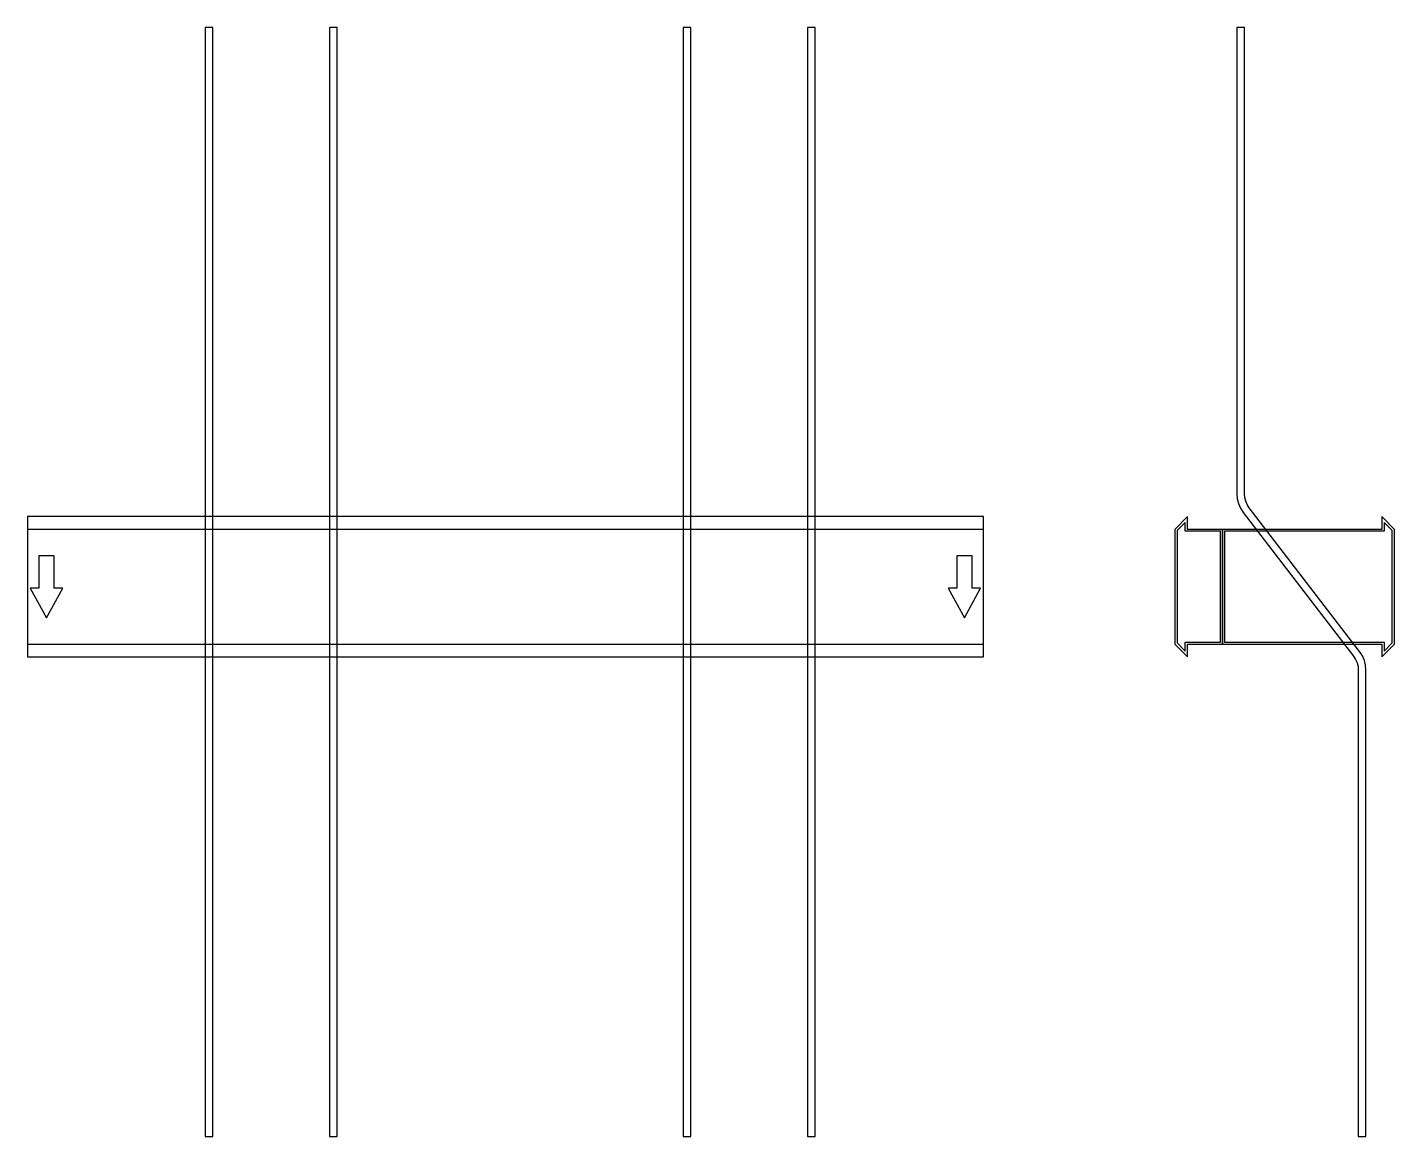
# Model space of a CAD drawing. Extents: x 0 to 1430, y -575 to 585.
import ezdxf

# ---------------------------------------------------------------- set-up
doc = ezdxf.new("R2010")
doc.units = 0
doc.layers.add('Halfen', color=7, linetype='CONTINUOUS')

msp = doc.modelspace()

# ---------------------------------------------------------------- linework, layer by layer
at = {"layer": 'Halfen', "color": 7}
for points in [[(194, -575.304), (194, 585.215), (186, 585.215), (186, -575.304)], [(324, -575.304), (324, 585.215), (316, 585.215), (316, -575.304)], [(694, -575.304), (694, 585.215), (686, 585.215), (686, -575.304)], [(824, -575.304), (824, 585.215), (816, 585.215), (816, -575.304)], [(1400, -575.304), (1400, -87.304), (1399.573, -82.091), (1398.302, -77.018), (1396.221, -72.219), (1393.387, -67.824), (1277.96, 82.605), (1275.834, 85.902), (1274.274, 89.501), (1273.321, 93.306), (1273, 97.215), (1273, 585.215), (1265, 585.215), (1265, 97.215), (1265.427, 92.002), (1266.698, 86.929), (1268.779, 82.13), (1271.613, 77.735), (1387.04, -72.694), (1389.166, -75.99), (1390.726, -79.589), (1391.679, -83.394), (1392, -87.304), (1392, -575.304)], [(0, -73.5), (1000, -73.5), (1000, 73.5), (0, 73.5)], [(1250, -60), (1250, 60), (1213.5, 60), (1213.5, 73.5), (1200, 60), (1200, -60), (1213.5, -73.5), (1213.5, -60)], [(1430, -60), (1430, 60), (1416.5, 73.5), (1416.5, 60), (1250, 60), (1250, -60), (1416.5, -60), (1416.5, -73.5)], [(0, -60), (1000, -60), (1000, 60), (0, 60)], [(1248, -58), (1248, 58), (1211, 58), (1211, 67.25), (1202.5, 58.75), (1202.5, -58.75), (1211, -67.25), (1211, -58)], [(1427.5, -58.75), (1427.5, 58.75), (1419, 67.25), (1419, 58), (1252, 58), (1252, -58), (1419, -58), (1419, -67.25)], [(20, -32.5), (37, -1.5), (28, -1.5), (28, 32.5), (12, 32.5), (12, -1.5), (3, -1.5)], [(980, -32.5), (997, -1.5), (988, -1.5), (988, 32.5), (972, 32.5), (972, -1.5), (963, -1.5)]]:
    msp.add_lwpolyline(points, close=True, dxfattribs=at)

doc.saveas('drawing.dxf')
